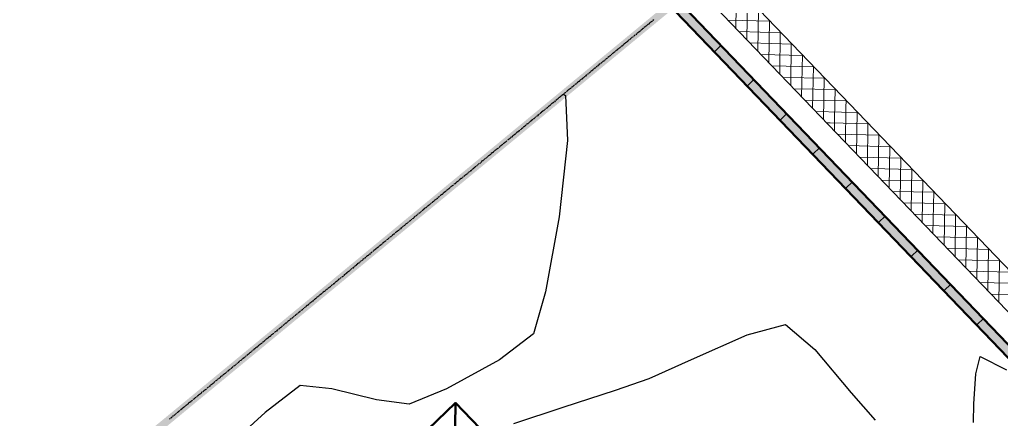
# Model space of a CAD drawing. Header units: metres. Extents: x 2687650.8 to 2687727.1, y 1234407.3 to 1234484.3.
# Drawn here: x 2687674.6 to 2687681.19, y 1234451.28 to 1234453.96 of the extents above; entities that cross this region are included whole.
import ezdxf

# ---------------------------------------------------------------- set-up
doc = ezdxf.new("R2010")
doc.units = ezdxf.units.M
for name, color, linetype, true_color in [('PDF_211_Wände_Beton.211', 7, 'Continuous', 0x7f7f7f), ('PDF_211_Wände_Beton.211 Bauteilschraffuren', 7, 'Continuous', 0x7f7f7f), ('PDF_3D_Kurven-Nebenhoehen', 7, 'Continuous', 0xdda500), ('PDF_AV_01234-Bobe-Gartenanlage', 7, 'Continuous', 0xfdfdfd), ('PDF_Böschung Aushub', 7, 'Continuous', 0x7f7f7f)]:
    doc.layers.add(name, color=color, linetype=linetype, true_color=true_color)
doc.layers.add('PDF_AV_01211-Bobe-Gebaeude', color=7, linetype='Continuous')
doc.layers.add('PDF_E_BETON', color=7, linetype='Continuous')

# ---------------------------------------------------------------- blocks, each defined once
blk = doc.blocks.new('A$C1c84ec86')
at = {"layer": 'PDF_AV_01211-Bobe-Gebaeude', "transparency": 33554559}
blk.add_hatch(color=256, dxfattribs=at).paths.add_polyline_path([(1820.15, 993.16), (1825.23, 992.73), (1917.52, 2195.66), (1912.02, 2191)])
at = {"layer": 'PDF_Böschung Aushub', "true_color": 0xdd6d8a, "transparency": 33554559}
blk.add_hatch(color=243, dxfattribs=at).paths.add_polyline_path([(1559.38, 2085.38), (1565.51, 2079.24), (3096.53, 2079.45), (3096.53, 2085.38)])
at = {"layer": 'PDF_211_Wände_Beton.211', "lineweight": 18}
blk.add_lwpolyline([(3057.58, 2120.3), (2703.03, 2120.3), (2036.9, 2120.3), (1550.49, 2120.3), (1524.45, 2120.3), (1524.45, 1612.29), (1524.45, 1598.32), (1524.45, 1590.28), (1550.49, 1590.28), (1550.49, 2100.41), (2036.9, 2100.41), (2703.03, 2100.41), (3057.58, 2100.41), (3057.58, 1981.87), (3057.58, 553.73), (642.42, 553.73), (642.42, 1483.39), (642.42, 1591.13), (708.88, 2526.92), (2625.35, 2526.92)], dxfattribs=at)
at = {"layer": 'PDF_211_Wände_Beton.211 Bauteilschraffuren', "lineweight": 18}
for points in [[(1947.16, 2100.41), (1927.26, 2120.3)], [(1957.95, 2100.41), (1937.84, 2120.3)], [(1939.75, 2100.41), (1959.86, 2120.3)], [(1968.53, 2100.41), (1948.43, 2120.3)], [(1950.33, 2100.41), (1970.44, 2120.3)], [(1979.12, 2100.41), (1959.01, 2120.3)], [(1960.91, 2100.41), (1981.02, 2120.3)], [(1989.7, 2100.41), (1969.59, 2120.3)], [(1971.5, 2100.41), (1991.61, 2120.3)], [(2000.29, 2100.41), (1980.18, 2120.3)], [(1982.29, 2100.41), (2002.19, 2120.3)], [(2010.87, 2100.41), (1990.97, 2120.3)], [(1992.88, 2100.41), (2012.77, 2120.3)], [(2021.45, 2100.41), (2001.56, 2120.3)], [(2003.46, 2100.41), (2023.36, 2120.3)], [(2032.04, 2100.41), (2012.14, 2120.3)], [(2014.04, 2100.41), (2033.94, 2120.3)], [(2042.62, 2100.41), (2036.9, 2106.12), (2022.72, 2120.3)], [(2024.63, 2100.41), (2036.9, 2112.68), (2044.74, 2120.3)], [(2053.41, 2100.41), (2036.9, 2116.7), (2033.31, 2120.3)], [(2035.21, 2100.41), (2036.9, 2102.1), (2055.32, 2120.3)], [(2064, 2100.41), (2043.89, 2120.3)], [(2045.79, 2100.41), (2065.9, 2120.3)], [(2074.58, 2100.41), (2054.47, 2120.3)], [(2056.38, 2100.41), (2076.49, 2120.3)], [(2085.17, 2100.41), (2065.06, 2120.3)], [(2066.96, 2100.41), (2087.07, 2120.3)], [(2095.75, 2100.41), (2075.64, 2120.3)], [(2077.76, 2100.41), (2097.65, 2120.3)], [(2106.33, 2100.41), (2086.44, 2120.3)], [(2088.34, 2100.41), (2108.24, 2120.3)], [(2116.92, 2100.41), (2097.02, 2120.3)], [(2098.92, 2100.41), (2118.82, 2120.3)], [(2127.5, 2100.41), (2107.6, 2120.3)], [(2109.51, 2100.41), (2129.4, 2120.3)], [(2138.08, 2100.41), (2118.19, 2120.3)], [(2120.09, 2100.41), (2140.2, 2120.3)], [(2148.88, 2100.41), (2128.77, 2120.3)], [(2130.67, 2100.41), (2150.78, 2120.3)], [(2159.46, 2100.41), (2139.35, 2120.3)], [(2141.26, 2100.41), (2161.37, 2120.3)], [(2170.04, 2100.41), (2149.94, 2120.3)], [(2151.84, 2100.41), (2171.95, 2120.3)], [(2180.63, 2100.41), (2160.52, 2120.3)], [(2162.42, 2100.41), (2182.53, 2120.3)], [(2191.21, 2100.41), (2171.1, 2120.3)], [(2173.22, 2100.41), (2193.12, 2120.3)], [(2201.8, 2100.41), (2181.9, 2120.3)], [(2183.8, 2100.41), (2203.7, 2120.3)], [(2194.39, 2100.41), (2214.28, 2120.3)]]:
    blk.add_lwpolyline(points, dxfattribs=at)
at = {"layer": 'PDF_3D_Kurven-Nebenhoehen', "lineweight": 25}
for points in [[(1898.9, 1986.53), (1900.38, 1986.74), (1923.03, 1966.84), (1956.05, 1927.26), (1986.1, 1885.77), (2000.71, 1860.58), (1997.53, 1832.01), (1986.95, 1792.85), (1977, 1767.66), (1959.64, 1753.9), (1933.61, 1737.39), (1917.31, 1723.63), (1913.92, 1694.21), (1912.44, 1639.18)], [(2035, 1809.36), (2050.03, 1840.69), (2066.11, 1873.92), (2076.27, 1895.72), (2086.65, 1924.93), (2100.62, 1963.45), (2113.53, 1986.74), (2139.14, 1989.28), (2177.03, 1986.95), (2201.37, 1985.68)], [(2248.36, 2032.25), (2239.47, 2041.14), (2225.93, 2055.95), (2219.36, 2066.11), (2238.2, 2072.68)]]:
    blk.add_lwpolyline(points, dxfattribs=at)
at = {"layer": 'PDF_AV_01234-Bobe-Gartenanlage', "lineweight": 25}
for points in [[(1904.82, 2062.73), (1904.61, 2062.09)], [(1904.82, 2064.63), (1904.82, 2063.79)], [(1904.82, 2063.57), (1904.82, 2062.94)], [(1904.4, 2057.22), (1904.19, 2056.38)], [(1904.19, 2056.17), (1904.19, 2055.53)], [(1904.61, 2059.98), (1904.4, 2059.13)], [(1904.4, 2058.92), (1904.4, 2058.28)], [(1904.4, 2058.07), (1904.4, 2057.44)], [(1904.61, 2061.88), (1904.61, 2061.03)], [(1904.61, 2060.82), (1904.61, 2060.19)], [(1903.98, 2051.51), (1903.76, 2050.87)], [(1903.76, 2050.66), (1903.76, 2050.03)], [(1903.76, 2049.82), (1903.76, 2048.97)], [(1904.19, 2054.47), (1903.98, 2053.63)], [(1903.98, 2053.41), (1903.98, 2052.78)], [(1903.98, 2052.57), (1903.98, 2051.72)], [(1904.19, 2055.32), (1904.19, 2054.68)], [(1903.13, 2043.25), (1903.13, 2042.62)], [(1903.34, 2046.01), (1903.34, 2045.37)], [(1903.34, 2045.16), (1903.34, 2044.31)], [(1903.34, 2044.1), (1903.34, 2043.47)], [(1903.55, 2048.76), (1903.55, 2048.12)], [(1903.55, 2047.91), (1903.55, 2047.28)], [(1903.55, 2046.85), (1903.55, 2046.22)], [(1902.71, 2037.75), (1902.71, 2036.9)], [(1902.71, 2036.69), (1902.71, 2036.06)], [(1902.92, 2040.5), (1902.92, 2039.66)], [(1902.92, 2039.44), (1902.92, 2038.81)], [(1902.92, 2038.6), (1902.92, 2037.96)], [(1903.13, 2042.41), (1903.13, 2041.56)], [(1903.13, 2041.35), (1903.13, 2040.71)], [(1902.28, 2032.04), (1902.28, 2031.4)], [(1902.28, 2031.19), (1902.28, 2030.55)], [(1902.28, 2030.34), (1902.28, 2029.5)], [(1902.49, 2035), (1902.49, 2034.15)], [(1902.49, 2033.94), (1902.49, 2033.31)], [(1902.49, 2033.09), (1902.49, 2032.25)], [(1902.71, 2035.85), (1902.71, 2035.21)], [(1901.65, 2023.78), (1901.65, 2023.15)], [(1901.65, 2022.93), (1901.65, 2022.09)], [(1901.86, 2026.53), (1901.86, 2025.9)], [(1901.86, 2025.69), (1901.86, 2024.84)], [(1901.86, 2024.63), (1901.86, 2023.99)], [(1902.07, 2029.28), (1902.07, 2028.65)], [(1902.07, 2028.44), (1902.07, 2027.8)], [(1902.07, 2027.38), (1902.07, 2026.74)], [(1901.22, 2016.37), (1901.01, 2015.74)], [(1901.44, 2019.12), (1901.22, 2018.49)], [(1901.22, 2018.28), (1901.22, 2017.43)], [(1901.22, 2017.22), (1901.22, 2016.58)], [(1901.44, 2021.03), (1901.44, 2020.18)], [(1901.44, 2019.97), (1901.44, 2019.34)], [(1901.65, 2021.88), (1901.65, 2021.24)], [(1900.8, 2010.87), (1900.59, 2010.02)], [(1900.59, 2009.81), (1900.59, 2009.18)], [(1901.01, 2013.62), (1900.8, 2012.77)], [(1900.8, 2012.56), (1900.8, 2011.93)], [(1900.8, 2011.72), (1900.8, 2011.08)], [(1901.01, 2015.53), (1901.01, 2014.68)], [(1901.01, 2014.47), (1901.01, 2013.83)], [(1900.38, 2005.15), (1900.17, 2004.52)], [(1900.17, 2004.31), (1900.17, 2003.67)], [(1900.17, 2003.46), (1900.17, 2002.61)], [(1900.59, 2007.91), (1900.38, 2007.27)], [(1900.38, 2007.06), (1900.38, 2006.42)], [(1900.38, 2006.21), (1900.38, 2005.37)], [(1900.59, 2008.96), (1900.59, 2008.33)], [(1899.74, 1996.9), (1899.53, 1996.26)], [(1899.95, 1999.65), (1899.74, 1999.02)], [(1899.74, 1998.8), (1899.74, 1997.96)], [(1899.74, 1997.75), (1899.74, 1997.11)], [(1900.17, 2002.4), (1899.95, 2001.77)], [(1899.95, 2001.56), (1899.95, 2000.71)], [(1899.95, 2000.5), (1899.95, 1999.86)], [(1899.32, 1991.4), (1899.11, 1990.55)], [(1899.11, 1990.34), (1899.11, 1989.7)], [(1899.53, 1994.15), (1899.32, 1993.3)], [(1899.32, 1993.09), (1899.32, 1992.45)], [(1899.32, 1992.24), (1899.32, 1991.61)], [(1899.53, 1996.05), (1899.53, 1995.21)], [(1899.53, 1994.99), (1899.53, 1994.36)], [(1898.9, 1985.68), (1898.68, 1985.05)], [(1898.68, 1984.83), (1898.68, 1984.2)], [(1898.68, 1983.99), (1898.68, 1983.14)], [(1899.11, 1988.43), (1898.9, 1987.8)], [(1898.9, 1987.59), (1898.9, 1986.95)], [(1898.9, 1986.74), (1898.9, 1985.89)], [(1899.11, 1989.49), (1899.11, 1988.86)], [(1898.26, 1977.42), (1898.05, 1976.79)], [(1898.47, 1980.18), (1898.26, 1979.54)], [(1898.26, 1979.33), (1898.26, 1978.48)], [(1898.26, 1978.27), (1898.26, 1977.64)], [(1898.68, 1982.93), (1898.47, 1982.29)], [(1898.47, 1982.08), (1898.47, 1981.23)], [(1898.47, 1981.02), (1898.47, 1980.39)], [(1897.84, 1971.92), (1897.63, 1971.07)], [(1897.63, 1970.86), (1897.63, 1970.23)], [(1898.05, 1974.67), (1897.84, 1973.83)], [(1897.84, 1973.61), (1897.84, 1972.98)], [(1897.84, 1972.77), (1897.84, 1972.13)], [(1898.05, 1976.58), (1898.05, 1975.73)], [(1898.05, 1975.52), (1898.05, 1974.88)], [(1897.41, 1966.21), (1897.2, 1965.57)], [(1897.2, 1965.36), (1897.2, 1964.72)], [(1897.2, 1964.51), (1897.2, 1963.67)], [(1897.63, 1968.96), (1897.41, 1968.32)], [(1897.41, 1968.11), (1897.41, 1967.48)], [(1897.41, 1967.26), (1897.41, 1966.42)], [(1897.63, 1970.02), (1897.63, 1969.38)], [(1896.78, 1957.95), (1896.57, 1957.32)], [(1896.99, 1960.7), (1896.78, 1960.07)], [(1896.78, 1959.86), (1896.78, 1959.01)], [(1896.78, 1958.8), (1896.78, 1958.16)], [(1897.2, 1963.45), (1896.99, 1962.82)], [(1896.99, 1962.61), (1896.99, 1961.76)], [(1896.99, 1961.55), (1896.99, 1960.91)], [(1896.36, 1952.45), (1896.14, 1951.6)], [(1896.14, 1951.39), (1896.14, 1950.75)], [(1896.14, 1950.54), (1896.14, 1949.91)], [(1896.57, 1955.2), (1896.36, 1954.35)], [(1896.36, 1954.14), (1896.36, 1953.51)], [(1896.36, 1953.29), (1896.36, 1952.66)], [(1896.57, 1956.89), (1896.57, 1956.26)], [(1896.57, 1956.05), (1896.57, 1955.41)], [(1895.72, 1943.98), (1895.51, 1943.35)], [(1895.93, 1946.73), (1895.72, 1946.1)], [(1895.72, 1945.89), (1895.72, 1945.25)], [(1895.72, 1945.04), (1895.72, 1944.19)], [(1896.14, 1949.48), (1895.93, 1948.85)], [(1895.93, 1948.64), (1895.93, 1948)], [(1895.93, 1947.79), (1895.93, 1946.94)], [(1895.3, 1938.48), (1895.09, 1937.84)], [(1895.09, 1937.42), (1895.09, 1936.78)], [(1895.51, 1941.23), (1895.3, 1940.59)], [(1895.3, 1940.38), (1895.3, 1939.54)], [(1895.3, 1939.32), (1895.3, 1938.69)], [(1895.51, 1943.13), (1895.51, 1942.29)], [(1895.51, 1942.08), (1895.51, 1941.44)], [(1894.87, 1932.97), (1894.66, 1932.13)], [(1894.66, 1931.92), (1894.66, 1931.28)], [(1894.66, 1931.07), (1894.66, 1930.43)], [(1895.09, 1935.73), (1894.87, 1934.88)], [(1894.87, 1934.67), (1894.87, 1934.03)], [(1894.87, 1933.82), (1894.87, 1933.19)], [(1895.09, 1936.57), (1895.09, 1935.94)], [(1894.03, 1924.51), (1894.03, 1923.87)], [(1894.24, 1927.26), (1894.24, 1926.62)], [(1894.24, 1926.41), (1894.24, 1925.78)], [(1894.24, 1925.57), (1894.24, 1924.72)], [(1894.45, 1930.01), (1894.45, 1929.38)], [(1894.45, 1929.16), (1894.45, 1928.53)], [(1894.45, 1928.32), (1894.45, 1927.47)], [(1893.6, 1919), (1893.6, 1918.37)], [(1893.6, 1917.95), (1893.6, 1917.31)], [(1893.82, 1921.76), (1893.82, 1921.12)], [(1893.82, 1920.91), (1893.82, 1920.06)], [(1893.82, 1919.85), (1893.82, 1919.22)], [(1894.03, 1923.66), (1894.03, 1922.81)], [(1894.03, 1922.6), (1894.03, 1921.97)], [(1893.18, 1913.5), (1893.18, 1912.65)], [(1893.18, 1912.44), (1893.18, 1911.81)], [(1893.18, 1911.6), (1893.18, 1910.96)], [(1893.39, 1916.25), (1893.39, 1915.41)], [(1893.39, 1915.19), (1893.39, 1914.56)], [(1893.39, 1914.35), (1893.39, 1913.71)], [(1893.6, 1917.1), (1893.6, 1916.46)], [(1892.55, 1905.03), (1892.55, 1904.4)], [(1892.76, 1907.79), (1892.76, 1907.15)], [(1892.76, 1906.94), (1892.76, 1906.3)], [(1892.76, 1906.09), (1892.76, 1905.25)], [(1892.97, 1910.54), (1892.97, 1909.9)], [(1892.97, 1909.69), (1892.97, 1909.06)], [(1892.97, 1908.84), (1892.97, 1908)], [(1892.33, 1900.38), (1892.12, 1899.74)], [(1892.12, 1899.53), (1892.12, 1898.9)], [(1892.12, 1898.47), (1892.12, 1897.84)], [(1892.33, 1902.28), (1892.33, 1901.65)], [(1892.33, 1901.44), (1892.33, 1900.59)], [(1892.55, 1904.19), (1892.55, 1903.34)], [(1892.55, 1903.13), (1892.55, 1902.49)], [(1891.7, 1892.12), (1891.49, 1891.49)], [(1891.49, 1891.06), (1891.49, 1890.43)], [(1891.91, 1894.87), (1891.7, 1894.24)], [(1891.7, 1894.03), (1891.7, 1893.18)], [(1891.7, 1892.97), (1891.7, 1892.33)], [(1892.12, 1897.63), (1891.91, 1896.99)], [(1891.91, 1896.78), (1891.91, 1895.93)], [(1891.91, 1895.72), (1891.91, 1895.09)], [(1891.28, 1886.62), (1891.06, 1885.77)], [(1891.06, 1885.56), (1891.06, 1884.92)], [(1891.06, 1884.71), (1891.06, 1883.87)], [(1891.49, 1889.37), (1891.28, 1888.52)], [(1891.28, 1888.31), (1891.28, 1887.68)], [(1891.28, 1887.46), (1891.28, 1886.83)], [(1891.49, 1890.22), (1891.49, 1889.58)], [(1890.64, 1878.15), (1890.43, 1877.52)], [(1890.85, 1880.9), (1890.64, 1880.27)], [(1890.64, 1880.06), (1890.64, 1879.42)], [(1890.64, 1879), (1890.64, 1878.36)], [(1891.06, 1883.65), (1890.85, 1883.02)], [(1890.85, 1882.81), (1890.85, 1882.17)], [(1890.85, 1881.96), (1890.85, 1881.11)], [(1890.22, 1872.65), (1890.01, 1872.01)], [(1890.01, 1871.59), (1890.01, 1870.95)], [(1890.43, 1875.4), (1890.22, 1874.76)], [(1890.22, 1874.55), (1890.22, 1873.71)], [(1890.22, 1873.49), (1890.22, 1872.86)], [(1890.43, 1877.3), (1890.43, 1876.46)], [(1890.43, 1876.25), (1890.43, 1875.61)], [(1889.79, 1867.14), (1889.58, 1866.3)], [(1889.58, 1866.09), (1889.58, 1865.45)], [(1889.58, 1865.24), (1889.58, 1864.39)], [(1890.01, 1869.9), (1889.79, 1869.05)], [(1889.79, 1868.84), (1889.79, 1868.2)], [(1889.79, 1867.99), (1889.79, 1867.36)], [(1890.01, 1870.74), (1890.01, 1870.11)], [(1889.16, 1858.68), (1888.95, 1858.04)], [(1889.37, 1861.43), (1889.16, 1860.79)], [(1889.16, 1860.58), (1889.16, 1859.95)], [(1889.16, 1859.52), (1889.16, 1858.89)], [(1889.58, 1864.18), (1889.37, 1863.55)], [(1889.37, 1863.33), (1889.37, 1862.7)], [(1889.37, 1862.49), (1889.37, 1861.64)], [(1888.73, 1853.17), (1888.52, 1852.54)], [(1888.52, 1852.12), (1888.52, 1851.48)], [(1888.95, 1855.93), (1888.73, 1855.29)], [(1888.73, 1855.08), (1888.73, 1854.23)], [(1888.73, 1854.02), (1888.73, 1853.39)], [(1888.95, 1857.83), (1888.95, 1856.98)], [(1888.95, 1856.77), (1888.95, 1856.14)], [(1888.31, 1847.67), (1888.1, 1846.82)], [(1888.1, 1846.61), (1888.1, 1845.98)], [(1888.1, 1845.77), (1888.1, 1844.92)], [(1888.52, 1850.42), (1888.31, 1849.58)], [(1888.31, 1849.36), (1888.31, 1848.73)], [(1888.31, 1848.52), (1888.31, 1847.88)], [(1888.52, 1851.27), (1888.52, 1850.63)], [(1887.68, 1839.2), (1887.46, 1838.57)], [(1887.46, 1838.36), (1887.46, 1837.51)], [(1887.89, 1841.96), (1887.68, 1841.32)], [(1887.68, 1841.11), (1887.68, 1840.47)], [(1887.68, 1840.05), (1887.68, 1839.42)], [(1888.1, 1844.71), (1887.89, 1844.07)], [(1887.89, 1843.86), (1887.89, 1843.23)], [(1887.89, 1843.01), (1887.89, 1842.17)], [(1887.25, 1833.7), (1887.04, 1833.07)], [(1887.04, 1832.64), (1887.04, 1832.01)], [(1887.04, 1831.8), (1887.04, 1831.16)], [(1887.46, 1836.45), (1887.25, 1835.82)], [(1887.25, 1835.61), (1887.25, 1834.76)], [(1887.25, 1834.55), (1887.25, 1833.91)], [(1887.46, 1837.3), (1887.46, 1836.66)], [(1886.62, 1825.23), (1886.41, 1824.6)], [(1886.83, 1828.2), (1886.62, 1827.35)], [(1886.62, 1827.14), (1886.62, 1826.5)], [(1886.62, 1826.29), (1886.62, 1825.45)], [(1887.04, 1830.95), (1886.83, 1830.1)], [(1886.83, 1829.89), (1886.83, 1829.26)], [(1886.83, 1829.04), (1886.83, 1828.41)], [(1886.19, 1819.73), (1885.98, 1819.1)], [(1885.98, 1818.88), (1885.98, 1818.04)], [(1886.41, 1822.48), (1886.19, 1821.85)], [(1886.19, 1821.64), (1886.19, 1821)], [(1886.19, 1820.58), (1886.19, 1819.94)], [(1886.41, 1824.39), (1886.41, 1823.75)], [(1886.41, 1823.54), (1886.41, 1822.69)], [(1885.77, 1814.23), (1885.56, 1813.59)], [(1885.56, 1813.17), (1885.56, 1812.53)], [(1885.56, 1812.32), (1885.56, 1811.69)], [(1885.98, 1816.98), (1885.77, 1816.34)], [(1885.77, 1816.13), (1885.77, 1815.29)], [(1885.77, 1815.07), (1885.77, 1814.44)], [(1885.98, 1817.83), (1885.98, 1817.19)], [(1884.92, 1805.76), (1884.92, 1805.13)], [(1885.14, 1808.72), (1885.14, 1807.88)], [(1885.14, 1807.67), (1885.14, 1807.03)], [(1885.14, 1806.82), (1885.14, 1805.97)], [(1885.35, 1811.48), (1885.35, 1810.63)], [(1885.35, 1810.42), (1885.35, 1809.78)], [(1885.35, 1809.57), (1885.35, 1808.94)], [(1884.5, 1800.26), (1884.5, 1799.62)], [(1884.5, 1799.41), (1884.5, 1798.56)], [(1884.71, 1803.01), (1884.71, 1802.37)], [(1884.71, 1802.16), (1884.71, 1801.53)], [(1884.71, 1801.1), (1884.71, 1800.47)], [(1884.92, 1804.91), (1884.92, 1804.28)], [(1884.92, 1804.07), (1884.92, 1803.22)], [(1884.08, 1794.75), (1884.08, 1794.12)], [(1884.08, 1793.69), (1884.08, 1793.06)], [(1884.08, 1792.85), (1884.08, 1792.21)], [(1884.29, 1797.51), (1884.29, 1796.87)], [(1884.29, 1796.66), (1884.29, 1795.81)], [(1884.29, 1795.6), (1884.29, 1794.96)], [(1884.5, 1798.35), (1884.5, 1797.72)], [(1883.44, 1786.29), (1883.44, 1785.65)], [(1883.65, 1789.25), (1883.65, 1788.4)], [(1883.65, 1788.19), (1883.65, 1787.56)], [(1883.65, 1787.34), (1883.65, 1786.5)], [(1883.87, 1792), (1883.87, 1791.15)], [(1883.87, 1790.94), (1883.87, 1790.31)], [(1883.87, 1790.1), (1883.87, 1789.46)], [(1883.23, 1781.63), (1883.02, 1780.99)], [(1883.02, 1780.78), (1883.02, 1780.15)], [(1883.02, 1779.94), (1883.02, 1779.09)], [(1883.23, 1783.53), (1883.23, 1782.9)], [(1883.23, 1782.69), (1883.23, 1782.05)], [(1883.44, 1785.44), (1883.44, 1784.8)], [(1883.44, 1784.59), (1883.44, 1783.75)], [(1882.6, 1773.37), (1882.38, 1772.74)], [(1882.38, 1772.53), (1882.38, 1771.68)], [(1882.81, 1776.13), (1882.6, 1775.49)], [(1882.6, 1775.28), (1882.6, 1774.64)], [(1882.6, 1774.22), (1882.6, 1773.59)], [(1883.02, 1778.88), (1882.81, 1778.24)], [(1882.81, 1778.03), (1882.81, 1777.4)], [(1882.81, 1777.18), (1882.81, 1776.34)], [(1882.17, 1767.87), (1881.96, 1767.02)], [(1881.96, 1766.81), (1881.96, 1766.18)], [(1881.96, 1765.97), (1881.96, 1765.33)], [(1882.38, 1770.62), (1882.17, 1769.99)], [(1882.17, 1769.78), (1882.17, 1768.93)], [(1882.17, 1768.72), (1882.17, 1768.08)], [(1882.38, 1771.47), (1882.38, 1770.83)], [(1881.54, 1759.4), (1881.33, 1758.77)], [(1881.75, 1762.16), (1881.54, 1761.52)], [(1881.54, 1761.31), (1881.54, 1760.67)], [(1881.54, 1760.46), (1881.54, 1759.62)], [(1881.96, 1765.12), (1881.75, 1764.27)], [(1881.75, 1764.06), (1881.75, 1763.43)], [(1881.75, 1763.21), (1881.75, 1762.58)], [(1881.11, 1753.9), (1880.9, 1753.27)], [(1880.9, 1753.05), (1880.9, 1752.21)], [(1881.33, 1756.65), (1881.11, 1756.02)], [(1881.11, 1755.81), (1881.11, 1755.17)], [(1881.11, 1754.75), (1881.11, 1754.11)], [(1881.33, 1758.56), (1881.33, 1757.92)], [(1881.33, 1757.71), (1881.33, 1756.86)], [(1880.69, 1748.4), (1880.48, 1747.55)], [(1880.48, 1747.34), (1880.48, 1746.7)], [(1880.48, 1746.49), (1880.48, 1745.86)], [(1880.9, 1751.15), (1880.69, 1750.51)], [(1880.69, 1750.3), (1880.69, 1749.46)], [(1880.69, 1749.24), (1880.69, 1748.61)], [(1880.9, 1752), (1880.9, 1751.36)], [(1880.06, 1739.93), (1879.84, 1739.3)], [(1880.27, 1742.68), (1880.06, 1742.05)], [(1880.06, 1741.84), (1880.06, 1741.2)], [(1880.06, 1740.99), (1880.06, 1740.14)], [(1880.48, 1745.65), (1880.27, 1744.8)], [(1880.27, 1744.59), (1880.27, 1743.95)], [(1880.27, 1743.74), (1880.27, 1743.11)], [(1879.63, 1734.43), (1879.42, 1733.79)], [(1879.42, 1733.58), (1879.42, 1732.73)], [(1879.84, 1737.18), (1879.63, 1736.54)], [(1879.63, 1736.33), (1879.63, 1735.7)], [(1879.63, 1735.27), (1879.63, 1734.64)], [(1879.84, 1739.08), (1879.84, 1738.45)], [(1879.84, 1738.24), (1879.84, 1737.39)], [(1879.21, 1728.92), (1879, 1728.08)], [(1879, 1727.87), (1879, 1727.23)], [(1879, 1727.02), (1879, 1726.38)], [(1879.42, 1731.68), (1879.21, 1731.04)], [(1879.21, 1730.83), (1879.21, 1729.98)], [(1879.21, 1729.77), (1879.21, 1729.14)], [(1879.42, 1732.52), (1879.42, 1731.89)], [(1878.57, 1720.46), (1878.36, 1719.82)], [(1878.79, 1723.21), (1878.57, 1722.57)], [(1878.57, 1722.36), (1878.57, 1721.73)], [(1878.57, 1721.52), (1878.57, 1720.67)], [(1879, 1726.17), (1878.79, 1725.33)], [(1878.79, 1725.11), (1878.79, 1724.48)], [(1878.79, 1724.27), (1878.79, 1723.63)], [(1878.15, 1714.95), (1877.94, 1714.32)], [(1877.94, 1714.11), (1877.94, 1713.26)], [(1878.36, 1717.71), (1878.15, 1717.07)], [(1878.15, 1716.86), (1878.15, 1716.22)], [(1878.15, 1715.8), (1878.15, 1715.17)], [(1878.36, 1719.61), (1878.36, 1718.98)], [(1878.36, 1718.76), (1878.36, 1717.92)], [(1877.52, 1706.7), (1877.3, 1705.85)], [(1877.73, 1709.45), (1877.52, 1708.6)], [(1877.52, 1708.39), (1877.52, 1707.76)], [(1877.52, 1707.55), (1877.52, 1706.91)], [(1877.94, 1712.2), (1877.73, 1711.57)], [(1877.73, 1711.36), (1877.73, 1710.51)], [(1877.73, 1710.3), (1877.73, 1709.66)], [(1877.94, 1713.05), (1877.94, 1712.41)], [(1877.09, 1700.98), (1876.88, 1700.35)], [(1876.88, 1700.14), (1876.88, 1699.5)], [(1877.3, 1703.74), (1877.09, 1703.1)], [(1877.09, 1702.89), (1877.09, 1702.25)], [(1877.09, 1702.04), (1877.09, 1701.2)], [(1877.3, 1705.64), (1877.3, 1705.01)], [(1877.3, 1704.79), (1877.3, 1704.16)], [(1876.67, 1695.48), (1876.46, 1694.84)], [(1876.46, 1694.63), (1876.46, 1693.79)], [(1876.46, 1693.57), (1876.46, 1692.94)], [(1876.88, 1698.23), (1876.67, 1697.6)], [(1876.67, 1697.38), (1876.67, 1696.75)], [(1876.67, 1696.33), (1876.67, 1695.69)], [(1876.88, 1699.29), (1876.88, 1698.44)], [(1875.82, 1687.22), (1875.82, 1686.38)], [(1876.03, 1689.98), (1876.03, 1689.13)], [(1876.03, 1688.92), (1876.03, 1688.28)], [(1876.03, 1688.07), (1876.03, 1687.44)], [(1876.25, 1692.73), (1876.25, 1692.09)], [(1876.25, 1691.88), (1876.25, 1691.03)], [(1876.25, 1690.82), (1876.25, 1690.19)], [(1875.4, 1681.51), (1875.4, 1680.87)], [(1875.4, 1680.66), (1875.4, 1680.03)], [(1875.61, 1684.26), (1875.61, 1683.63)], [(1875.61, 1683.41), (1875.61, 1682.78)], [(1875.61, 1682.57), (1875.61, 1681.72)], [(1875.82, 1686.17), (1875.82, 1685.53)], [(1875.82, 1685.32), (1875.82, 1684.68)], [(1874.98, 1676.01), (1874.98, 1675.37)], [(1874.98, 1675.16), (1874.98, 1674.31)], [(1874.98, 1674.1), (1874.98, 1673.47)], [(1875.19, 1678.76), (1875.19, 1678.12)], [(1875.19, 1677.91), (1875.19, 1677.28)], [(1875.19, 1676.85), (1875.19, 1676.22)], [(1875.4, 1679.82), (1875.4, 1678.97)], [(1874.34, 1667.75), (1874.34, 1666.9)], [(1874.55, 1670.5), (1874.55, 1669.66)], [(1874.55, 1669.44), (1874.55, 1668.81)], [(1874.55, 1668.6), (1874.55, 1667.96)], [(1874.76, 1673.25), (1874.76, 1672.62)], [(1874.76, 1672.41), (1874.76, 1671.56)], [(1874.76, 1671.35), (1874.76, 1670.71)], [(1874.13, 1663.09), (1873.92, 1662.25)], [(1873.92, 1662.04), (1873.92, 1661.4)], [(1873.92, 1661.19), (1873.92, 1660.55)], [(1874.34, 1665.85), (1874.13, 1665.21)], [(1874.13, 1664.79), (1874.13, 1664.15)], [(1874.13, 1663.94), (1874.13, 1663.31)], [(1874.34, 1666.69), (1874.34, 1666.06)], [(1873.49, 1654.63), (1873.28, 1653.99)], [(1873.71, 1657.38), (1873.49, 1656.74)], [(1873.49, 1656.53), (1873.49, 1655.9)], [(1873.49, 1655.69), (1873.49, 1654.84)], [(1873.92, 1660.34), (1873.71, 1659.5)], [(1873.71, 1659.28), (1873.71, 1658.65)], [(1873.71, 1658.44), (1873.71, 1657.8)], [(1873.07, 1649.12), (1872.86, 1648.49)], [(1872.86, 1648.28), (1872.86, 1647.43)], [(1873.28, 1651.88), (1873.07, 1651.24)], [(1873.07, 1651.03), (1873.07, 1650.18)], [(1873.07, 1649.97), (1873.07, 1649.34)], [(1873.28, 1653.78), (1873.28, 1653.15)], [(1873.28, 1652.93), (1873.28, 1652.09)], [(1872.86, 1646.37), (1872.65, 1645.74)], [(1872.65, 1645.31), (1872.65, 1644.68)], [(1872.86, 1647.22), (1872.86, 1646.58)]]:
    blk.add_lwpolyline(points, dxfattribs=at)
at = {"layer": 'PDF_Böschung Aushub', "color": 7, "lineweight": 25}
for points in [[(1948.64, 2079.24), (1948.64, 2085.38)], [(1980.39, 2079.24), (1980.39, 2085.38)], [(2012.14, 2079.45), (2012.14, 2085.38)], [(2043.89, 2079.45), (2043.89, 2085.38)], [(2075.64, 2079.45), (2075.64, 2085.38)], [(2107.39, 2079.45), (2107.39, 2085.38)], [(2139.14, 2079.45), (2139.14, 2085.38)], [(2170.89, 2079.45), (2170.89, 2085.38)], [(2202.64, 2079.45), (2202.64, 2085.38)]]:
    blk.add_lwpolyline(points, dxfattribs=at)
at = {"layer": 'PDF_E_BETON', "lineweight": 50}
for points in [[(3096.53, 2079.24), (1565.51, 2079.24), (1559.38, 2085.38), (3096.53, 2085.38)], [(1997.96, 1790.73), (2043.04, 1745.86)]]:
    blk.add_lwpolyline(points, dxfattribs=at)
blk.add_lwpolyline([(2358.01, 1790.73), (1997.96, 1790.73), (1997.96, 1430.89), (2358.01, 1430.89)], close=True, dxfattribs=at)

msp = doc.modelspace()

# ---------------------------------------------------------------- block references
at = {"xscale": 0.01, "yscale": 0.01, "zscale": 0.01, "rotation": 313.8734409291175}
msp.add_blockref('A$C1c84ec86', (2687650.7677, 1234453.3784), dxfattribs=at)

doc.saveas('drawing.dxf')
